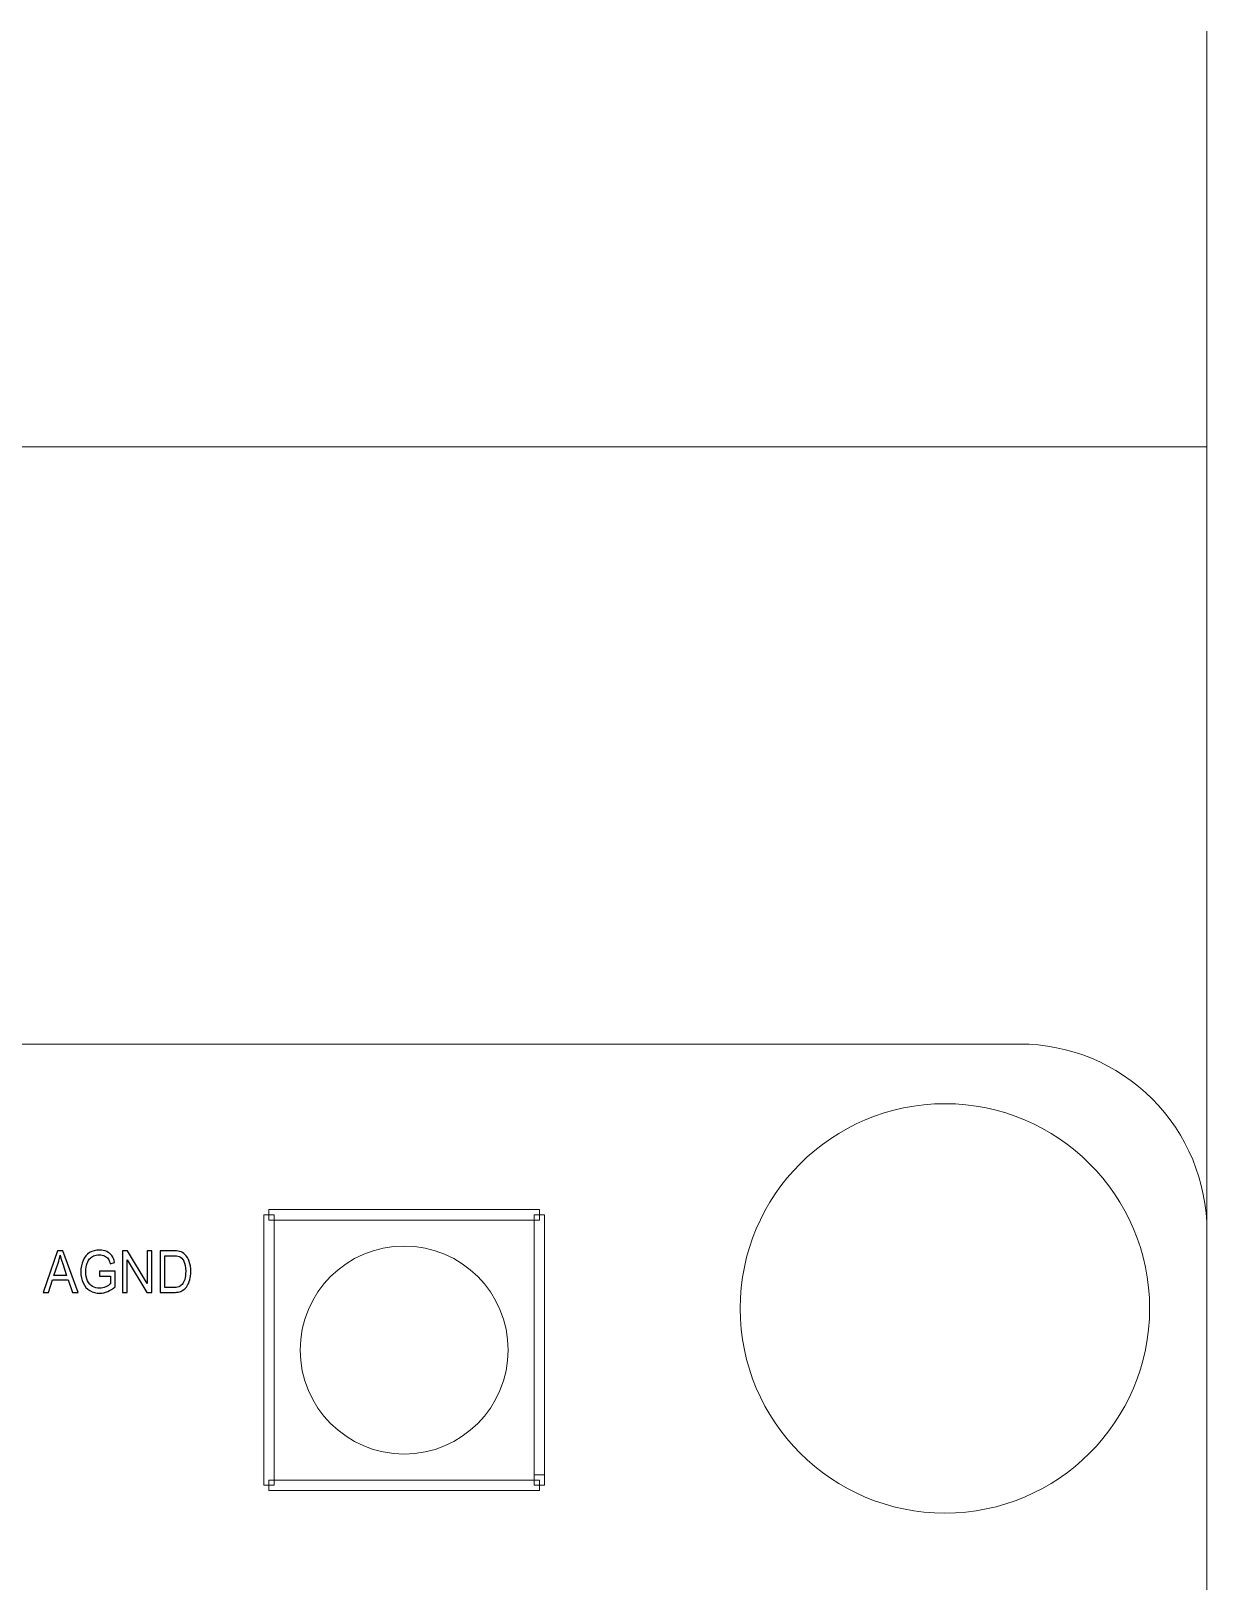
# Model space of a CAD drawing. Header units: millimetres. Extents: x -69 to 39, y -9 to 54.
# Drawn here: x 10.25 to 24.61, y 35.09 to 54.02 of the extents above; entities that cross this region are included whole.
import ezdxf

# ---------------------------------------------------------------- set-up
doc = ezdxf.new("R2010")
doc.units = ezdxf.units.MM
doc.header["$MEASUREMENT"] = 0
for name, color, linetype in [('BG_OUTLINE', 7, 'Continuous'), ('BG_SILKSCREEN_TOP', 7, 'Continuous'), ('PG_SILKSCREEN_TOP', 7, 'Continuous'), ('PIN_BOTTOM', 7, 'Continuous'), ('PIN_TOP', 7, 'Continuous')]:
    doc.layers.add(name, color=color, linetype=linetype)

msp = doc.modelspace()

# ---------------------------------------------------------------- linework, layer by layer
at = {"layer": 'BG_OUTLINE', "color": 176, "lineweight": 9}
msp.add_open_spline([(22.1252, -9.4051), (22.1252, -9.4051), (-56.3279, -9.4051), (-56.3279, -9.4051), (-56.3279, -9.4051), (-56.3279, -9.4051), (-56.3279, 41.6488), (-56.3279, 41.6488), (-56.3279, 41.6488), (-56.3279, 41.6488), (22.3259, 41.6488), (22.3259, 41.6488), (22.3259, 41.6488), (22.9318, 41.6492), (23.513, 41.4088), (23.9418, 40.9807), (23.9418, 40.9807), (24.3705, 40.5525), (24.6115, 39.9687), (24.6119, 39.3628), (24.6119, 39.3628), (24.6119, 39.3628), (24.6119, -7.1191), (24.6119, -7.1191), (24.6119, -7.1191), (24.6123, -7.725), (24.372, -8.3063), (23.9438, -8.735), (23.9438, -8.735), (23.5156, -9.1637), (22.9318, -9.4047), (22.3259, -9.4051), (22.3259, -9.4051), (22.3259, -9.4051), (22.1252, -9.4051), (22.1252, -9.4051)], degree=3, knots=[0, 0, 0, 0, 0.1111111, 0.1111111, 0.1111111, 0.1111111, 0.2222222, 0.2222222, 0.2222222, 0.2222222, 0.3333333, 0.3333333, 0.3333333, 0.3333333, 0.4444444, 0.4444444, 0.4444444, 0.4444444, 0.5555556, 0.5555556, 0.5555556, 0.5555556, 0.6666667, 0.6666667, 0.6666667, 0.6666667, 0.7777778, 0.7777778, 0.7777778, 0.7777778, 0.8888889, 0.8888889, 0.8888889, 0.8888889, 1, 1, 1, 1], dxfattribs=at)
at = {"layer": 'BG_SILKSCREEN_TOP', "lineweight": 20}
for points in [[(24.6119, 38.7808), (24.6119, 38.7808), (24.6119, 54.0212), (24.6119, 54.0212)], [(-2.746, 48.9412), (-2.746, 48.9412), (24.6119, 48.9412), (24.6119, 48.9412)]]:
    msp.add_open_spline(points, degree=3, dxfattribs=at)
at = {"layer": 'BG_SILKSCREEN_TOP', "color": 2}
for points, knots in [([(10.3996, 38.6153), (10.3996, 38.6153), (10.5743, 39.1244), (10.5743, 39.1244), (10.5743, 39.1244), (10.5743, 39.1244), (10.6391, 39.1244), (10.6391, 39.1244), (10.6391, 39.1244), (10.6391, 39.1244), (10.8251, 38.6153), (10.8251, 38.6153), (10.8251, 38.6153), (10.8251, 38.6153), (10.7565, 38.6153), (10.7565, 38.6153), (10.7565, 38.6153), (10.7565, 38.6153), (10.7035, 38.7695), (10.7035, 38.7695), (10.7035, 38.7695), (10.7035, 38.7695), (10.5135, 38.7695), (10.5135, 38.7695), (10.5135, 38.7695), (10.5135, 38.7695), (10.4635, 38.6153), (10.4635, 38.6153), (10.4635, 38.6153), (10.4635, 38.6153), (10.3996, 38.6153), (10.3996, 38.6153)], [0, 0, 0, 0, 0.125, 0.125, 0.125, 0.125, 0.25, 0.25, 0.25, 0.25, 0.375, 0.375, 0.375, 0.375, 0.5, 0.5, 0.5, 0.5, 0.625, 0.625, 0.625, 0.625, 0.75, 0.75, 0.75, 0.75, 0.875, 0.875, 0.875, 0.875, 1, 1, 1, 1]), ([(10.5308, 38.8244), (10.5308, 38.8244), (10.685, 38.8244), (10.685, 38.8244), (10.685, 38.8244), (10.685, 38.8244), (10.6375, 38.9653), (10.6375, 38.9653), (10.6375, 38.9653), (10.6231, 39.0081), (10.6123, 39.0433), (10.6052, 39.0709), (10.6052, 39.0709), (10.5994, 39.0382), (10.5913, 39.0059), (10.5807, 38.9736), (10.5807, 38.9736), (10.5807, 38.9736), (10.5308, 38.8244), (10.5308, 38.8244)], [0, 0, 0, 0, 0.2, 0.2, 0.2, 0.2, 0.4, 0.4, 0.4, 0.4, 0.6, 0.6, 0.6, 0.6, 0.8, 0.8, 0.8, 0.8, 1, 1, 1, 1]), ([(11.0859, 38.815), (11.0859, 38.815), (11.0859, 38.8747), (11.0859, 38.8747), (11.0859, 38.8747), (11.0859, 38.8747), (11.2784, 38.875), (11.2784, 38.875), (11.2784, 38.875), (11.2784, 38.875), (11.2784, 38.6862), (11.2784, 38.6862), (11.2784, 38.6862), (11.2489, 38.6597), (11.2184, 38.64), (11.187, 38.6266), (11.187, 38.6266), (11.1555, 38.6133), (11.1233, 38.6066), (11.0903, 38.6066), (11.0903, 38.6066), (11.0456, 38.6066), (11.005, 38.6173), (10.9686, 38.6388), (10.9686, 38.6388), (10.9321, 38.6601), (10.9046, 38.6912), (10.8859, 38.7316), (10.8859, 38.7316), (10.8672, 38.7721), (10.8579, 38.8174), (10.8579, 38.8674), (10.8579, 38.8674), (10.8579, 38.917), (10.8672, 38.9632), (10.8858, 39.0061), (10.8858, 39.0061), (10.9042, 39.0491), (10.9309, 39.081), (10.9656, 39.1019), (10.9656, 39.1019), (11.0003, 39.1226), (11.0403, 39.1331), (11.0856, 39.1331), (11.0856, 39.1331), (11.1184, 39.1331), (11.1481, 39.1271), (11.1747, 39.1152), (11.1747, 39.1152), (11.2013, 39.1033), (11.2221, 39.0867), (11.2371, 39.0654), (11.2371, 39.0654), (11.2523, 39.044), (11.2638, 39.0163), (11.2717, 38.982), (11.2717, 38.982), (11.2717, 38.982), (11.2174, 38.9653), (11.2174, 38.9653), (11.2174, 38.9653), (11.2104, 38.9913), (11.2021, 39.0117), (11.192, 39.0265), (11.192, 39.0265), (11.1818, 39.0413), (11.1673, 39.0532), (11.1485, 39.0621), (11.1485, 39.0621), (11.1297, 39.0709), (11.1088, 39.0754), (11.0859, 39.0754), (11.0859, 39.0754), (11.0584, 39.0754), (11.0346, 39.0707), (11.0146, 39.0613), (11.0146, 39.0613), (10.9945, 39.052), (10.9784, 39.0396), (10.966, 39.0244), (10.966, 39.0244), (10.9538, 39.0091), (10.9442, 38.9924), (10.9373, 38.974), (10.9373, 38.974), (10.9258, 38.9426), (10.92, 38.9084), (10.92, 38.8716), (10.92, 38.8716), (10.92, 38.8262), (10.927, 38.7882), (10.9409, 38.7577), (10.9409, 38.7577), (10.9549, 38.7271), (10.9752, 38.7044), (11.0019, 38.6896), (11.0019, 38.6896), (11.0286, 38.6748), (11.0568, 38.6673), (11.0868, 38.6673), (11.0868, 38.6673), (11.1129, 38.6673), (11.1383, 38.673), (11.163, 38.6843), (11.163, 38.6843), (11.1879, 38.6954), (11.2067, 38.7074), (11.2195, 38.7202), (11.2195, 38.7202), (11.2195, 38.7202), (11.2195, 38.815), (11.2195, 38.815), (11.2195, 38.815), (11.2195, 38.815), (11.0859, 38.815), (11.0859, 38.815)], [0, 0, 0, 0, 0.0344828, 0.0344828, 0.0344828, 0.0344828, 0.0689655, 0.0689655, 0.0689655, 0.0689655, 0.1034483, 0.1034483, 0.1034483, 0.1034483, 0.137931, 0.137931, 0.137931, 0.137931, 0.1724138, 0.1724138, 0.1724138, 0.1724138, 0.2068966, 0.2068966, 0.2068966, 0.2068966, 0.2413793, 0.2413793, 0.2413793, 0.2413793, 0.2758621, 0.2758621, 0.2758621, 0.2758621, 0.3103448, 0.3103448, 0.3103448, 0.3103448, 0.3448276, 0.3448276, 0.3448276, 0.3448276, 0.3793103, 0.3793103, 0.3793103, 0.3793103, 0.4137931, 0.4137931, 0.4137931, 0.4137931, 0.4482759, 0.4482759, 0.4482759, 0.4482759, 0.4827586, 0.4827586, 0.4827586, 0.4827586, 0.5172414, 0.5172414, 0.5172414, 0.5172414, 0.5517241, 0.5517241, 0.5517241, 0.5517241, 0.5862069, 0.5862069, 0.5862069, 0.5862069, 0.6206897, 0.6206897, 0.6206897, 0.6206897, 0.6551724, 0.6551724, 0.6551724, 0.6551724, 0.6896552, 0.6896552, 0.6896552, 0.6896552, 0.7241379, 0.7241379, 0.7241379, 0.7241379, 0.7586207, 0.7586207, 0.7586207, 0.7586207, 0.7931034, 0.7931034, 0.7931034, 0.7931034, 0.8275862, 0.8275862, 0.8275862, 0.8275862, 0.862069, 0.862069, 0.862069, 0.862069, 0.8965517, 0.8965517, 0.8965517, 0.8965517, 0.9310345, 0.9310345, 0.9310345, 0.9310345, 0.9655172, 0.9655172, 0.9655172, 0.9655172, 1, 1, 1, 1]), ([(11.3665, 38.6153), (11.3665, 38.6153), (11.3665, 39.1244), (11.3665, 39.1244), (11.3665, 39.1244), (11.3665, 39.1244), (11.4282, 39.1244), (11.4282, 39.1244), (11.4282, 39.1244), (11.4282, 39.1244), (11.6669, 38.7247), (11.6669, 38.7247), (11.6669, 38.7247), (11.6669, 38.7247), (11.6669, 39.1244), (11.6669, 39.1244), (11.6669, 39.1244), (11.6669, 39.1244), (11.7246, 39.1244), (11.7246, 39.1244), (11.7246, 39.1244), (11.7246, 39.1244), (11.7246, 38.6153), (11.7246, 38.6153), (11.7246, 38.6153), (11.7246, 38.6153), (11.6629, 38.6153), (11.6629, 38.6153), (11.6629, 38.6153), (11.6629, 38.6153), (11.4242, 39.0153), (11.4242, 39.0153), (11.4242, 39.0153), (11.4242, 39.0153), (11.4242, 38.6153), (11.4242, 38.6153), (11.4242, 38.6153), (11.4242, 38.6153), (11.3665, 38.6153), (11.3665, 38.6153)], [0, 0, 0, 0, 0.1, 0.1, 0.1, 0.1, 0.2, 0.2, 0.2, 0.2, 0.3, 0.3, 0.3, 0.3, 0.4, 0.4, 0.4, 0.4, 0.5, 0.5, 0.5, 0.5, 0.6, 0.6, 0.6, 0.6, 0.7, 0.7, 0.7, 0.7, 0.8, 0.8, 0.8, 0.8, 0.9, 0.9, 0.9, 0.9, 1, 1, 1, 1]), ([(11.8257, 38.6153), (11.8257, 38.6153), (11.8257, 39.1244), (11.8257, 39.1244), (11.8257, 39.1244), (11.8257, 39.1244), (11.9822, 39.1244), (11.9822, 39.1244), (11.9822, 39.1244), (12.0176, 39.1244), (12.0446, 39.1219), (12.0632, 39.1171), (12.0632, 39.1171), (12.0892, 39.1104), (12.1114, 39.0982), (12.1298, 39.0807), (12.1298, 39.0807), (12.1538, 39.0579), (12.1718, 39.029), (12.1837, 38.9937), (12.1837, 38.9937), (12.1956, 38.9583), (12.2015, 38.918), (12.2015, 38.8726), (12.2015, 38.8726), (12.2015, 38.834), (12.1975, 38.7997), (12.1894, 38.7699), (12.1894, 38.7699), (12.1813, 38.74), (12.1711, 38.7152), (12.1583, 38.6957), (12.1583, 38.6957), (12.1457, 38.6761), (12.132, 38.6607), (12.117, 38.6496), (12.117, 38.6496), (12.1021, 38.6383), (12.0839, 38.6298), (12.0628, 38.624), (12.0628, 38.624), (12.0415, 38.6181), (12.0171, 38.6153), (11.9897, 38.6153), (11.9897, 38.6153), (11.9897, 38.6153), (11.8257, 38.6153), (11.8257, 38.6153)], [0, 0, 0, 0, 0.0833333, 0.0833333, 0.0833333, 0.0833333, 0.1666667, 0.1666667, 0.1666667, 0.1666667, 0.25, 0.25, 0.25, 0.25, 0.3333333, 0.3333333, 0.3333333, 0.3333333, 0.4166667, 0.4166667, 0.4166667, 0.4166667, 0.5, 0.5, 0.5, 0.5, 0.5833333, 0.5833333, 0.5833333, 0.5833333, 0.6666667, 0.6666667, 0.6666667, 0.6666667, 0.75, 0.75, 0.75, 0.75, 0.8333333, 0.8333333, 0.8333333, 0.8333333, 0.9166667, 0.9166667, 0.9166667, 0.9166667, 1, 1, 1, 1]), ([(11.8858, 38.6754), (11.8858, 38.6754), (11.9829, 38.6754), (11.9829, 38.6754), (11.9829, 38.6754), (12.0128, 38.6754), (12.0364, 38.6785), (12.0535, 38.6848), (12.0535, 38.6848), (12.0704, 38.691), (12.084, 38.6998), (12.0942, 38.7112), (12.0942, 38.7112), (12.1085, 38.7271), (12.1196, 38.7486), (12.1275, 38.7756), (12.1275, 38.7756), (12.1354, 38.8026), (12.1395, 38.8352), (12.1395, 38.8737), (12.1395, 38.8737), (12.1395, 38.9269), (12.1317, 38.9678), (12.1161, 38.9964), (12.1161, 38.9964), (12.1004, 39.0251), (12.0815, 39.0442), (12.0592, 39.0539), (12.0592, 39.0539), (12.043, 39.0609), (12.0171, 39.0643), (11.9813, 39.0643), (11.9813, 39.0643), (11.9813, 39.0643), (11.8858, 39.0643), (11.8858, 39.0643), (11.8858, 39.0643), (11.8858, 39.0643), (11.8858, 38.6754), (11.8858, 38.6754)], [0, 0, 0, 0, 0.1, 0.1, 0.1, 0.1, 0.2, 0.2, 0.2, 0.2, 0.3, 0.3, 0.3, 0.3, 0.4, 0.4, 0.4, 0.4, 0.5, 0.5, 0.5, 0.5, 0.6, 0.6, 0.6, 0.6, 0.7, 0.7, 0.7, 0.7, 0.8, 0.8, 0.8, 0.8, 0.9, 0.9, 0.9, 0.9, 1, 1, 1, 1])]:
    msp.add_open_spline(points, degree=3, knots=knots, dxfattribs=at)
at = {"layer": 'PG_SILKSCREEN_TOP', "lineweight": 9}
for points in [[(13.22, 36.2614), (13.22, 36.2614), (13.093, 36.2614), (13.093, 36.2614), (13.093, 36.2614), (13.093, 36.2614), (13.093, 39.5634), (13.093, 39.5634), (13.093, 39.5634), (13.093, 39.5634), (13.22, 39.5634), (13.22, 39.5634), (13.22, 39.5634), (13.22, 39.5634), (13.22, 36.2614), (13.22, 36.2614)], [(13.1565, 39.4999), (13.1565, 39.4999), (13.1565, 39.6269), (13.1565, 39.6269), (13.1565, 39.6269), (13.1565, 39.6269), (16.4585, 39.6269), (16.4585, 39.6269), (16.4585, 39.6269), (16.4585, 39.6269), (16.4585, 39.4999), (16.4585, 39.4999), (16.4585, 39.4999), (16.4585, 39.4999), (13.1565, 39.4999), (13.1565, 39.4999)], [(16.395, 39.5634), (16.395, 39.5634), (16.522, 39.5634), (16.522, 39.5634), (16.522, 39.5634), (16.522, 39.5634), (16.522, 36.3884), (16.522, 36.3884), (16.522, 36.3884), (16.522, 36.3884), (16.395, 36.3884), (16.395, 36.3884), (16.395, 36.3884), (16.395, 36.3884), (16.395, 39.5634), (16.395, 39.5634)], [(16.395, 36.3884), (16.395, 36.3884), (16.522, 36.3884), (16.522, 36.3884), (16.522, 36.3884), (16.522, 36.3884), (16.522, 36.2614), (16.522, 36.2614), (16.522, 36.2614), (16.522, 36.2614), (16.395, 36.2614), (16.395, 36.2614), (16.395, 36.2614), (16.395, 36.2614), (16.395, 36.3884), (16.395, 36.3884)], [(16.4585, 36.3249), (16.4585, 36.3249), (16.4585, 36.1979), (16.4585, 36.1979), (16.4585, 36.1979), (16.4585, 36.1979), (13.1565, 36.1979), (13.1565, 36.1979), (13.1565, 36.1979), (13.1565, 36.1979), (13.1565, 36.3249), (13.1565, 36.3249), (13.1565, 36.3249), (13.1565, 36.3249), (16.4585, 36.3249), (16.4585, 36.3249)]]:
    msp.add_open_spline(points, degree=3, knots=[0, 0, 0, 0, 0.25, 0.25, 0.25, 0.25, 0.5, 0.5, 0.5, 0.5, 0.75, 0.75, 0.75, 0.75, 1, 1, 1, 1], dxfattribs=at)
at = {"layer": 'PIN_BOTTOM', "color": 9, "lineweight": 9}
msp.add_open_spline([(23.9115, 38.4204), (23.9115, 39.8011), (22.7922, 40.9204), (21.4115, 40.9204), (21.4115, 40.9204), (20.0308, 40.9204), (18.9115, 39.8012), (18.9115, 38.4204), (18.9115, 38.4204), (18.9115, 37.0397), (20.0308, 35.9204), (21.4115, 35.9204), (21.4115, 35.9204), (22.7922, 35.9204), (23.9115, 37.0397), (23.9115, 38.4204)], degree=3, knots=[0, 0, 0, 0, 0.25, 0.25, 0.25, 0.25, 0.5, 0.5, 0.5, 0.5, 0.75, 0.75, 0.75, 0.75, 1, 1, 1, 1], dxfattribs=at)
at = {"layer": 'PIN_TOP', "color": 8, "lineweight": 9}
for points in [[(23.9115, 38.4204), (23.9115, 39.8011), (22.7922, 40.9204), (21.4115, 40.9204), (21.4115, 40.9204), (20.0308, 40.9204), (18.9115, 39.8012), (18.9115, 38.4204), (18.9115, 38.4204), (18.9115, 37.0397), (20.0308, 35.9204), (21.4115, 35.9204), (21.4115, 35.9204), (22.7922, 35.9204), (23.9115, 37.0397), (23.9115, 38.4204)], [(16.0775, 37.9124), (16.0775, 38.6138), (15.5089, 39.1824), (14.8075, 39.1824), (14.8075, 39.1824), (14.1061, 39.1824), (13.5375, 38.6138), (13.5375, 37.9124), (13.5375, 37.9124), (13.5375, 37.211), (14.1061, 36.6424), (14.8075, 36.6424), (14.8075, 36.6424), (15.5089, 36.6424), (16.0775, 37.211), (16.0775, 37.9124)]]:
    msp.add_open_spline(points, degree=3, knots=[0, 0, 0, 0, 0.25, 0.25, 0.25, 0.25, 0.5, 0.5, 0.5, 0.5, 0.75, 0.75, 0.75, 0.75, 1, 1, 1, 1], dxfattribs=at)

doc.saveas('drawing.dxf')
